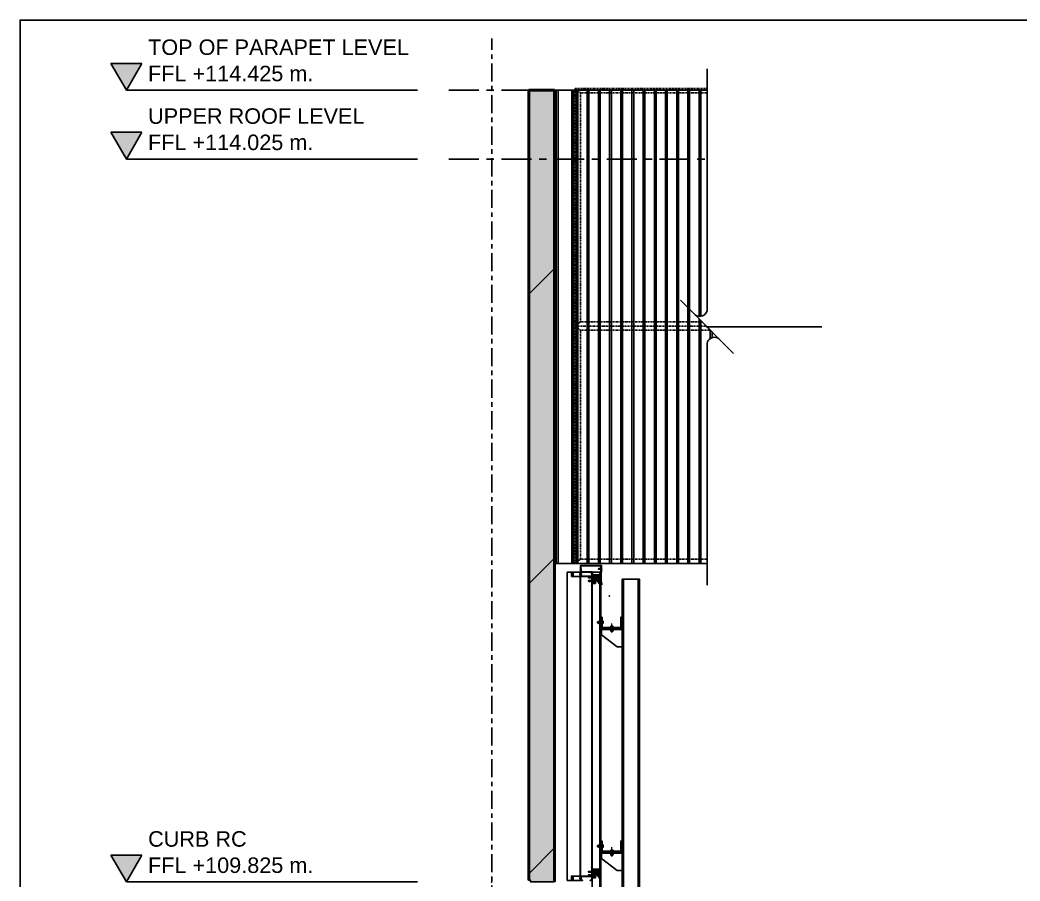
# Model space of a CAD drawing. Header units: millimetres. Extents: x -1379 to 1385823, y -4884429 to 548763.
# Drawn here: x 740051 to 745863, y -2335145 to -2330142 of the extents above; entities that cross this region are included whole.
import ezdxf
from ezdxf.enums import TextEntityAlignment as Align
from ezdxf.xclip import XClip

# ---------------------------------------------------------------- set-up
doc = ezdxf.new("R2010")
doc.units = ezdxf.units.MM
doc.header["$XCLIPFRAME"] = 0
doc.set_wipeout_variables(frame=1)
for name, pattern in [('CENTER', [50.8, 31.75, -6.35, 6.35, -6.35]), ('HIDDEN', [0.375, 0.25, -0.125]), ('TA_GL_000.70000', [1.925, 0.7, -0.175, 0.175, -0.175, 0.7]), ('TA_HL_001.00000', [6.5, 3.55, -2.95]), ('XKITLINE00', [0])]:
    doc.linetypes.add(name, pattern=pattern)
for name, color, linetype in [('000 - 0_SYM_DWG_BREAKER_DEF_SUB', 7, 'Continuous'), ('000 - 0_SYM_DWG_BREAKER_MAIN_COLOR_1', 7, 'Continuous'), ('000 - 0_SYM_DWG_BREAKER_WIPEOUT_', 7, 'Continuous'), ('000 - 0_SYM_DWG_GRIDLINE_MAIN_COLOR_251', 7, 'Continuous'), ('000 - 0_SYM_DWG_LEVEL_MAIN_COLOR_2', 7, 'Continuous'), ('000 - 0_SYM_DWG_LEVEL_TEXT', 7, 'Continuous'), ('000 - 0_SYM_DWG_SLOPE-SYM_TEXT_COLOR_3', 7, 'Continuous'), ('000 - CONCRETE_PRECAST_HATCH_', 7, 'Continuous'), ('000 - CONCRETE_PRECAST_MAIN_COLOR_4', 7, 'Continuous'), ('000 - CONCRETE_PRECAST_WIPEOUT_', 7, 'Continuous'), ('000 - CONCRETE_WALL_MAIN_COLOR_1', 7, 'Continuous'), ('000 - GRID', 7, 'CENTER'), ('000 - L I N E 0.1', 7, 'Continuous'), ('000 - STRUCTURE_STEEL_ACCESORIES_MAIN_COLOR_1', 7, 'Continuous'), ('000 - STRUCTURE_STEEL_FASTERN_MAIN_COLOR_2', 7, 'Continuous'), ('000 - STRUCTURE_STEEL_FRAMING_CUT_COLOR_4', 7, 'Continuous'), ('000 - STRUCTURE_STEEL_FRAMING_HATCH_', 7, 'Continuous'), ('000 - STRUCTURE_STEEL_FRAMING_MAIN_COLOR_1', 7, 'Continuous'), ('000 - STRUCTURE_STEEL_FRAMING_MAIN_COLOR_2', 7, 'Continuous'), ('000 - STRUCTURE_STEEL_FRAMING_SUB_COLOR_2', 7, 'Continuous'), ('000 - STRUCTURE_STEEL_FRAMING_WIPEOUT_', 7, 'Continuous'), ('010 - ASPG_ACCESSORIES_MAIN_COLOR_1', 7, 'Continuous'), ('010 - ASPG_ACCESSORIES_MAIN_COLOR_2', 7, 'Continuous'), ('010 - ASPG_ACCESSORIES_SUB_COLOR_3', 7, 'Continuous'), ('010 - ASPG_EXTR_MAIN_COLOR_2', 7, 'Continuous'), ('010 - ASPG_EXTR_MAIN_COLOR_251', 7, 'Continuous'), ('010 - ASPG_EXTR_WIPEOUT_', 7, 'Continuous'), ('010 - ASPG_FASTERN_DEF_SUB', 7, 'Continuous'), ('010 - ASPG_FASTERN_MAIN_COLOR_1', 7, 'Continuous'), ('010 - ASPG_FASTERN_MAIN_COLOR_251', 7, 'Continuous'), ('010 - ASPG_FASTERN_SUB_COLOR_2', 7, 'Continuous'), ('010 - ASPG_FASTERN_WIPEOUT_', 7, 'Continuous'), ('010 - ASPG_FLASHING_CUT_COLOR_3', 7, 'Continuous'), ('010 - ASPG_FLASHING_CUT_COLOR_4', 7, 'Continuous'), ('010 - ASPG_FLASHING_CUT_COLOR_5', 7, 'Continuous'), ('010 - ASPG_FLASHING_HATCH_', 7, 'Continuous'), ('010 - ASPG_FRAMING_CUT_COLOR_4', 7, 'Continuous'), ('010 - ASPG_FRAMING_HATCH_', 7, 'Continuous'), ('010 - ASPG_FRAMING_MAIN_COLOR_1', 7, 'Continuous'), ('010 - ASPG_FRAMING_MAIN_COLOR_251', 7, 'Continuous'), ('010 - ASPG_FRAMING_SUB_COLOR_2', 7, 'Continuous'), ('010 - ASPG_FRAMING_SUB_COLOR_251', 7, 'Continuous'), ('010 - ASPG_FRAMING_WIPEOUT_', 7, 'Continuous'), ('Center Line', 7, 'CENTER'), ('HATCH', 7, 'Continuous')]:
    doc.layers.add(name, color=color, linetype=linetype)
doc.layers.add('000 - STRUCTURE_STEEL_FRAMING_DEF_SUB', color=7, linetype='Continuous', plot=False)
doc.layers.add('010 - ASPG_ACCESSORIES_DEF_SUB', color=7, linetype='Continuous', plot=False)
for name, color, linetype, lineweight in [('Part', 7, 'Continuous', 0), ('SCREW', 7, 'Continuous', 5), ('WALL-E', 7, 'Continuous', 50)]:
    doc.layers.add(name, color=color, linetype=linetype, lineweight=lineweight)
doc.layers.get('000 - CONCRETE_WALL_MAIN_COLOR_1').off()
doc.styles.add('ARIAL', font='arial.ttf')
doc.styles.add('Arial_1', font='arial.ttf', dxfattribs={"height": 125})
doc.styles.add('Cetury Gothic', font='swissl.ttf')
doc.styles.add('TA', font='', dxfattribs={"height": 4.5})
doc.styles.get('TA').set_extended_font_data('Cordia New')
pattern_1 = [(45, (2715.48714, 3084.9077), (-0.265165043, 0.265165043), []), (45, (2715.6639, 3084.9077), (-0.265165043, 0.265165043), [])]

# ---------------------------------------------------------------- blocks, each defined once
blk = doc.blocks.new('C-1-IV01-AR-2553-01-B_20260707-194854_SEC_2553')
at = {"layer": 'WALL-E', "color": 7}
for p, q in [((215, 114425), (225, 114425)), ((215, 114425), (225, 114425)), ((215, 114425), (225, 114425)), ((215, 114425), (225, 114425)), ((215, 114425), (225, 114425)), ((215, 114425), (225, 114425)), ((215, 114425), (225, 114425)), ((215, 114425), (365, 114425)), ((215, 109835), (215, 114425)), ((215, 109835), (215, 114425)), ((215, 109835), (215, 114425)), ((215, 109835), (215, 114425)), ((215, 109835), (215, 114425)), ((215, 109835), (215, 114425)), ((215, 109835), (215, 114425)), ((215, 109835), (215, 114425)), ((365, 114425), (365, 109825))]:
    blk.add_line(p, q, dxfattribs=at)
blk = doc.blocks.new('*U2489')
at = {"color": 7}
blk.add_wipeout([(50, 0), (1190, 0), (1190, 2750), (50, 2750)], dxfattribs=at).dxf.layer = '010 - ASPG_EXTR_WIPEOUT_'
at = {"layer": '010 - ASPG_EXTR_MAIN_COLOR_251', "color": 7}
for points in [[(125, 0), (135.2, 0), (135.2, 2750), (125, 2750)], [(190, 0), (200.2, 0), (200.2, 2750), (190, 2750)], [(255, 0), (265.2, 0), (265.2, 2750), (255, 2750)], [(320, 0), (330.2, 0), (330.2, 2750), (320, 2750)], [(385, 0), (395.2, 0), (395.2, 2750), (385, 2750)], [(450, 0), (460.2, 0), (460.2, 2750), (450, 2750)], [(515, 0), (525.2, 0), (525.2, 2750), (515, 2750)], [(580, 0), (590.2, 0), (590.2, 2750), (580, 2750)], [(645, 0), (655.2, 0), (655.2, 2750), (645, 2750)], [(710, 0), (720.2, 0), (720.2, 2750), (710, 2750)], [(775, 0), (785.2, 0), (785.2, 2750), (775, 2750)], [(840, 0), (850.2, 0), (850.2, 2750), (840, 2750)], [(905, 0), (915.2, 0), (915.2, 2750), (905, 2750)], [(970, 0), (980.2, 0), (980.2, 2750), (970, 2750)], [(1035, 0), (1045.2, 0), (1045.2, 2750), (1035, 2750)], [(1100, 0), (1110.2, 0), (1110.2, 2750), (1100, 2750)]]:
    blk.add_lwpolyline(points, close=True, dxfattribs=at)
at = {"layer": '010 - ASPG_FRAMING_SUB_COLOR_251', "color": 7}
blk.add_lwpolyline([(50, 0), (1190, 0), (1190, 2750), (50, 2750)], close=True, dxfattribs=at)
at = {"color": 7}
for points in [[(-50, 0), (50, 0), (50, 2750), (-50, 2750)], [(1190, 0), (1290, 0), (1290, 2750), (1190, 2750)]]:
    blk.add_wipeout(points, dxfattribs=at).dxf.layer = '010 - ASPG_EXTR_WIPEOUT_'
at = {"layer": '010 - ASPG_EXTR_MAIN_COLOR_251', "color": 7}
blk.add_lwpolyline([(1165, 0), (1175.2, 0), (1175.2, 2750), (1165, 2750)], close=True, dxfattribs=at)
at = {"layer": '010 - ASPG_FRAMING_MAIN_COLOR_1', "color": 7}
for points in [[(-50, 0), (-40, 0), (-40, 2750), (-50, 2750)], [(40, 0), (50, 0), (50, 2750), (40, 2750)], [(1190, 0), (1200, 0), (1200, 2750), (1190, 2750)], [(1280, 0), (1290, 0), (1290, 2750), (1280, 2750)]]:
    blk.add_lwpolyline(points, close=True, dxfattribs=at)
at = {"layer": '010 - ASPG_FRAMING_MAIN_COLOR_251', "color": 7}
for points in [[(-50, 0), (50, 0), (50, 2750), (-50, 2750)], [(1190, 0), (1290, 0), (1290, 2750), (1190, 2750)]]:
    blk.add_lwpolyline(points, close=True, dxfattribs=at)
blk = doc.blocks.new('*A2482')
at = {"layer": 'Part', "color": 7, "linetype": 'XKITLINE00', "lineweight": 0}
for p, q in [((560.731873, 232.946249), (560.571873, 232.946249)), ((560.571873, 232.946249), (560.571873, 231.646249)), ((560.731873, 231.766249), (560.731873, 232.946249)), ((563.071873, 232.946249), (562.911873, 232.946249)), ((562.911873, 232.946249), (562.911873, 231.766249)), ((563.071873, 231.646249), (563.071873, 232.946249)), ((560.571873, 231.646249), (563.071873, 231.646249)), ((562.911873, 231.766249), (560.731873, 231.766249))]:
    blk.add_line(p, q, dxfattribs=at)
blk = doc.blocks.new('*A2483')
at = {"layer": 'Part', "color": 7, "linetype": 'XKITLINE00', "lineweight": 0}
for p, q in [((560.671873, 231.526249), (560.671873, 231.646249)), ((563.071873, 231.526249), (560.671873, 231.526249)), ((563.071873, 231.646249), (563.071873, 231.526249))]:
    blk.add_line(p, q, dxfattribs=at)
blk = doc.blocks.new('*U2484')
at = {"color": 7}
blk.add_wipeout([(-120, 100), (-120, 106), (-125, 106), (-125, 171), (-117, 171), (-117, 112), (-8, 112), (-8, 171), (0, 171), (0, 106), (0, 100), (0, 0), (-30, 0), (-120, 70)], dxfattribs=at)
at = {"layer": '000 - STRUCTURE_STEEL_FRAMING_HATCH_'}
h = blk.add_hatch(dxfattribs=at)
h.set_pattern_fill('ANSI32', scale=0.5)
h.paths.add_polyline_path([(-125, 171), (-125, 106), (0, 106), (0, 171), (-8, 171), (-8, 112), (-117, 112), (-117, 171)])
h = blk.add_hatch(dxfattribs=at)
h.set_pattern_fill('ANSI32', style=0)
h.set_pattern_definition(pattern_1)
h.paths.add_polyline_path([(-38, 106), (-38, 100), (-82, 100), (-82, 106)], flags=17)
h = blk.add_hatch(dxfattribs=at)
h.set_pattern_fill('ANSI32', style=0)
h.set_pattern_definition(pattern_1)
h.paths.add_polyline_path([(-53, 112), (-53, 106), (-67, 106), (-67, 112)], flags=17)
at = {"layer": '000 - STRUCTURE_STEEL_FRAMING_CUT_COLOR_4', "color": 7}
blk.add_lwpolyline([(-125, 171), (-125, 106), (0, 106), (0, 171), (-8, 171), (-8, 112), (-117, 112), (-117, 171), (-125, 171)], dxfattribs=at)
at = {"layer": '000 - STRUCTURE_STEEL_FRAMING_DEF_SUB', "color": 7, "linetype": 'XKITLINE00', "lineweight": 0}
blk.add_line((-60, 92.1), (-60, 135), dxfattribs=at)
blk.add_line((-60, 92.1), (-60, 135), dxfattribs=at)
at = {"layer": '000 - STRUCTURE_STEEL_FRAMING_HATCH_', "color": 7, "linetype": 'XKITLINE00', "lineweight": 0}
for p, q in [((-82, 100), (-82, 106)), ((-82, 100), (-82, 106)), ((-67, 106), (-67, 112)), ((-67, 106), (-67, 112)), ((-53, 106), (-53, 112)), ((-53, 106), (-53, 112)), ((-38, 100), (-38, 106)), ((-38, 100), (-38, 106))]:
    blk.add_line(p, q, dxfattribs=at)
at = {"layer": '000 - STRUCTURE_STEEL_FRAMING_MAIN_COLOR_2', "color": 7}
blk.add_lwpolyline([(-120, 106), (0, 106), (0, 100), (-120, 100)], close=True, dxfattribs=at)
blk.add_lwpolyline([(-120, 100), (-120, 70), (-30, 0), (0, 0), (0, 100), (-120, 100)], dxfattribs=at)
at = {"color": 7, "lineweight": 0, "xscale": 50, "yscale": 50, "zscale": 50}
blk.add_blockref('*A2482', (-28153.6, -11476.3), dxfattribs=at)
at = {"layer": '000 - STRUCTURE_STEEL_FRAMING_MAIN_COLOR_2', "color": 7, "xscale": 50, "yscale": 50, "zscale": 50}
blk.add_blockref('*A2483', (-28153.6, -11476.3), dxfattribs=at)
blk = doc.blocks.new('*U3405')
at = {"color": 7}
blk.add_wipeout([(-50, 40), (50, 40), (50, 2055), (-50, 2055)], dxfattribs=at)
blk.add_wipeout([(-225, 157.5), (-175, 157.5), (-175, 2094), (-225, 2094)], dxfattribs=at).dxf.layer = '000 - STRUCTURE_STEEL_FRAMING_WIPEOUT_'
at = {"layer": '000 - STRUCTURE_STEEL_ACCESORIES_MAIN_COLOR_1', "color": 7, "lineweight": 0}
blk.add_line((30, 90), (-30, 90), dxfattribs=at)
at = {"layer": '000 - STRUCTURE_STEEL_FRAMING_SUB_COLOR_2', "color": 7}
blk.add_lwpolyline([(-42, 2055), (42, 2055), (42, 40), (-42, 40)], close=True, dxfattribs=at)
at = {"color": 7}
blk.add_blockref('*U2484', (-50, 361.5), dxfattribs=at)
blk.add_wipeout([(60, 20), (60, 30), (-60, 30), (-60, 20), (-80, 0), (80, 0)], dxfattribs=at)
at = {"layer": '000 - STRUCTURE_STEEL_ACCESORIES_MAIN_COLOR_1', "color": 7, "lineweight": 0}
for p, q in [((-30, 90), (-30, 30)), ((30, 30), (30, 90)), ((30, 35), (-30, 35))]:
    blk.add_line(p, q, dxfattribs=at)
blk.add_lwpolyline([(-15.2, 71.5), (-12.5, 72), (12.5, 72), (15.2, 71.5), (17.4, 69.9), (19, 67.7), (19.5, 65), (19, 62.3), (17.4, 60.1), (15.2, 58.5), (12.5, 58), (-12.5, 58), (-15.2, 58.5), (-17.4, 60.1), (-19, 62.3), (-19.5, 65), (-19, 67.7), (-17.4, 69.9), (-15.2, 71.5)], close=True, dxfattribs=at)
at = {"layer": '000 - STRUCTURE_STEEL_FASTERN_MAIN_COLOR_2', "color": 7}
blk.add_line((-60, 20), (60, 20), dxfattribs=at)
at = {"layer": '000 - STRUCTURE_STEEL_FASTERN_MAIN_COLOR_2', "color": 7, "lineweight": 0}
blk.add_lwpolyline([(60, 20), (60, 30), (-60, 30), (-60, 20), (-80, 0), (80, 0)], close=True, dxfattribs=at)
at = {"layer": '000 - STRUCTURE_STEEL_FRAMING_MAIN_COLOR_1', "color": 7}
blk.add_lwpolyline([(42, 2055), (50, 2055), (50, 40), (42, 40)], close=True, dxfattribs=at)
at = {"color": 7}
blk.add_blockref('*U2484', (-50, 361.5), dxfattribs=at)
at = {"layer": '000 - STRUCTURE_STEEL_FRAMING_MAIN_COLOR_1', "color": 7}
for points in [[(-225, 157.5), (-180, 157.5), (-180, 2094), (-225, 2094)], [(-180, 157.5), (-175, 157.5), (-175, 2094), (-180, 2094)]]:
    blk.add_lwpolyline(points, close=True, dxfattribs=at)
at = {"color": 7}
blk.add_blockref('*U2484', (-50, 1661.5), dxfattribs=at)
blk.add_blockref('*U2484', (-50, 1661.5), dxfattribs=at)
at = {"layer": '000 - STRUCTURE_STEEL_FRAMING_MAIN_COLOR_1', "color": 7}
blk.add_lwpolyline([(-50, 2055), (-42, 2055), (-42, 40), (-50, 40)], close=True, dxfattribs=at)
blk = doc.blocks.new('A$C09BF45C0')
at = {"layer": '010 - ASPG_ACCESSORIES_SUB_COLOR_3', "color": 7}
for p, q in [((0, 0.019), (0, 0.0195)), ((0.009, 0.0195), (0, 0.0195)), ((0.009, 0.019), (0, 0.019)), ((0.002, 0.019), (0.0025, 0.0172)), ((0.002, 0.0164), (0.007, 0.0175)), ((0.002, 0.0144), (0.007, 0.0155)), ((0.002, 0.0124), (0.007, 0.0135)), ((0.002, 0.0104), (0.007, 0.0115)), ((0.002, 0.0084), (0.0043, 0.0089)), ((0.002, 0.0064), (0.0033, 0.0067)), ((0.002, 0.0044), (0.0027, 0.0046)), ((0.0025, 0.0169), (0.0025, 0.0172)), ((0.0025, 0.0149), (0.0025, 0.0161)), ((0.0025, 0.0129), (0.0025, 0.0141)), ((0.0025, 0.0109), (0.0025, 0.0121)), ((0.0025, 0.0089), (0.0025, 0.0101)), ((0.0025, 0.0069), (0.0025, 0.0081)), ((0.0025, 0.0049), (0.0025, 0.0061)), ((0.0025, 0.0024), (0.0025, 0.0041)), ((0.0025, 0.0024), (0.0045, 0)), ((0.0039, 0.0207), (0.0039, 0.02)), ((0.0039, 0.02), (0.0051, 0.02)), ((0.0045, 0), (0.0065, 0.0081)), ((0.0045, 0), (0.0065, 0.0024)), ((0.0051, 0.02), (0.0051, 0.0207)), ((0.0057, 0.0092), (0.007, 0.0095)), ((0.0065, 0.0081), (0.0057, 0.0015)), ((0.0064, 0.0074), (0.007, 0.0075)), ((0.0065, 0.0158), (0.0065, 0.017)), ((0.0065, 0.0138), (0.0065, 0.015)), ((0.0065, 0.0118), (0.0065, 0.013)), ((0.0065, 0.0098), (0.0065, 0.011)), ((0.0065, 0.0078), (0.0065, 0.009)), ((0.0065, 0.0024), (0.0065, 0.007)), ((0.0065, 0.0058), (0.0065, 0.007)), ((0.0065, 0.0038), (0.0065, 0.005)), ((0.0066, 0.0177), (0.007, 0.019)), ((0.009, 0.019), (0.009, 0.0195))]:
    blk.add_line(p, q, dxfattribs=at)
for points in [[(0.0025, 0.0169), (0.0065, 0.0178, 0.222712), (0.007, 0.0175, -0.168799), (0.0065, 0.017), (0.0025, 0.0161, -0.16927), (0.002, 0.0164, 0.183704)], [(0.0025, 0.0149), (0.0065, 0.0158, 0.222712), (0.007, 0.0155, -0.168799), (0.0065, 0.015), (0.0025, 0.0141, -0.16927), (0.002, 0.0144, 0.183704)], [(0.0025, 0.0129), (0.0065, 0.0138, 0.222712), (0.007, 0.0135, -0.168799), (0.0065, 0.013), (0.0025, 0.0121, -0.16927), (0.002, 0.0124, 0.183704)], [(0.0025, 0.0109), (0.0065, 0.0118, 0.222712), (0.007, 0.0115, -0.168799), (0.0065, 0.011), (0.0025, 0.0101, -0.16927), (0.002, 0.0104, 0.183704)]]:
    blk.add_lwpolyline(points, format="xyb", close=True, dxfattribs=at)
for points in [[(0.0041, 0.0085), (0.0025, 0.0081, -0.16927), (0.002, 0.0084, 0.183704), (0.0025, 0.0089), (0.0065, 0.0098, 0.222712), (0.007, 0.0095, -0.168799), (0.0065, 0.009), (0.0061, 0.009)], [(0.0032, 0.0063), (0.0025, 0.0061, -0.16927), (0.002, 0.0064, 0.183704), (0.0025, 0.0069), (0.0035, 0.0071)], [(0.0027, 0.0042), (0.0025, 0.0041, -0.16927), (0.002, 0.0044, 0.183704), (0.0025, 0.0049)], [(0.0065, 0.0077), (0.0065, 0.0078, 0.222712), (0.007, 0.0075, -0.168799), (0.0065, 0.007), (0.0064, 0.007)]]:
    blk.add_lwpolyline(points, format="xyb", dxfattribs=at)
blk.add_lwpolyline([(0.0025, 0.0049), (0.0028, 0.0049)], dxfattribs=at)
for centre, radius, start, end in [((0.0045, 0.0117), 0.00904, 60.13717, 119.86283), ((0.0176, 0.0018), 0.0151, 151.14129, 177.54213), ((0.0052, 0.008), 0.00131, 2.4501, 128.82845)]:
    blk.add_arc(centre, radius, start, end, dxfattribs=at)
at = {"layer": '010 - ASPG_ACCESSORIES_SUB_COLOR_3', "color": 7, "insert": (0.005, 0.0067), "char_height": 0.001, "width": 0.059684, "attachment_point": 2, "style": 'Cetury Gothic'}
blk.add_mtext('\\A1;{\\H0.7x;\\S3/4;\\H1.429x;" }', dxfattribs=at)
blk = doc.blocks.new('000 - SELF_DRILLING_NO8.')
at = {"layer": '000 - L I N E 0.1', "color": 7, "xscale": 1000, "yscale": 1000, "zscale": 1000, "rotation": 90}
blk.add_blockref('A$C09BF45C0', (19, -4.5), dxfattribs=at)
blk = doc.blocks.new('*U2554')
at = {"layer": '010 - ASPG_FLASHING_HATCH_'}
h = blk.add_hatch(dxfattribs=at)
h.set_pattern_fill('ANSI32', scale=0.03)
h.set_pattern_definition([(45, (-2e-10, -9e-11), (-1.01028, 1.01028), []), (45, (0.6735, -9e-11), (-1.01028, 1.01028), [])])
h.paths.add_polyline_path([(54, 0), (52, 0), (52, 38), (-65.3, 38), (-65.3, 0), (-67.3, 0), (-67.3, 40), (54, 40)])
h = blk.add_hatch(dxfattribs=at)
h.set_pattern_fill('ANSI32', scale=0.03)
h.set_pattern_definition([(45, (0, 0), (-1.01028, 1.01028), []), (45, (0.6735, 0), (-1.01028, 1.01028), [])])
edge = h.paths.add_edge_path()
edge.add_line((-65.3, 20), (-65.3, 2))
edge.add_arc((-63.3, 2), 2, 180, 270)
edge.add_line((-63.3, 0), (0, 0))
edge.add_line((0, 0), (0, -10))
edge.add_line((0, -10), (2, -10))
edge.add_line((2, -10), (2, 0))
edge.add_arc((0, 0), 2, 0, 90)
edge.add_line((0, 2), (-63.3, 2))
edge.add_line((-63.3, 2), (-63.3, 20))
edge.add_line((-63.3, 20), (-65.3, 20))
h = blk.add_hatch(dxfattribs=at)
h.set_pattern_fill('ANSI32', scale=0.03)
h.set_pattern_definition([(45, (-2e-10, -50), (-5.0514, 5.0514), []), (45, (3.3676, -50), (-5.0514, 5.0514), [])])
h.paths.add_polyline_path([(57.7, -70.5), (50, -62.8), (50, 38), (52, 38), (52, -62), (59.1, -69.1)])
at = {"color": 7}
blk.add_point((100, -137), dxfattribs=at)
at = {"layer": '010 - ASPG_FLASHING_CUT_COLOR_3', "color": 7}
blk.add_lwpolyline([(54, 0), (52, 0), (52, 38), (-65.3, 38), (-65.3, 0), (-67.3, 0), (-67.3, 40), (54, 40)], close=True, dxfattribs=at)
at = {"layer": '010 - ASPG_FLASHING_CUT_COLOR_4', "color": 7}
blk.add_lwpolyline([(-65.3, 20), (-65.3, 2, 0.414214), (-63.3, 0), (0, 0), (0, -10), (2, -10), (2, 0, 0.414214), (0, 2), (-63.3, 2), (-63.3, 20)], format="xyb", close=True, dxfattribs=at)
at = {"layer": '010 - ASPG_FLASHING_CUT_COLOR_5', "color": 7}
blk.add_lwpolyline([(57.7, -70.5), (50, -62.8), (50, 38), (52, 38), (52, -62), (59.1, -69.1)], close=True, dxfattribs=at)
at = {"color": 7, "rotation": 180}
for p in [(54, 20), (52, -57.1)]:
    blk.add_blockref('000 - SELF_DRILLING_NO8.', p, dxfattribs=at)
blk = doc.blocks.new('*U3419')
at = {"layer": '010 - ASPG_FASTERN_DEF_SUB', "color": 7, "ltscale": 0.1}
blk.add_line((-8.4, 0), (27.5, 0, 0), dxfattribs=at)
at = {"layer": '010 - ASPG_FASTERN_MAIN_COLOR_1', "color": 7}
for p, q in [((-6.8, -5.2), (-6.8, 5.2)), ((-6, 6.9), (-1.2, 6.9)), ((-6, 3.5), (-1.2, 3.5)), ((-1.2, 8), (-1.2, -8)), ((0, 8), (-1.2, 8)), ((-1.2, -6.9), (-1.2, 6.9)), ((0, -8), (0, 8)), ((13, 8), (13, -8)), ((14.2, 8), (13, 8)), ((14.2, -8), (14.2, 8)), ((14.2, -5.2), (14.2, 5.2)), ((15, 6.9), (19.8, 6.9)), ((15, 3.5), (19.8, 3.5)), ((20.6, -5.2), (20.6, 5.2)), ((20.6, 4), (25.1, 4)), ((20.6, 3.2), (25.9, 3.2)), ((25.1, 4), (25.9, 3.2)), ((25.9, -3.2), (25.9, 3.2)), ((-6, -3.5), (-1.2, -3.5)), ((-6, -6.9), (-1.2, -6.9)), ((-1.2, -8), (0, -8)), ((13, -8), (14.2, -8)), ((15, -3.5), (19.8, -3.5)), ((15, -6.9), (19.8, -6.9)), ((20.6, -3.2), (25.9, -3.2)), ((20.6, -4), (25.1, -4)), ((25.1, -4), (25.9, -3.2))]:
    blk.add_line(p, q, dxfattribs=at)
at = {"layer": '010 - ASPG_FASTERN_MAIN_COLOR_1', "color": 7, "elevation": 0}
for points in [[(-6, 6.9, 0.46188), (-6, 3.5, 0.23094), (-6, -3.5, 0.46188), (-6, -6.9)], [(15, 6.9, 0.46188), (15, 3.5, 0.23094), (15, -3.5, 0.46188), (15, -6.9)], [(19.8, 6.9, -0.46188), (19.8, 3.5, -0.23094), (19.8, -3.5, -0.46188), (19.8, -6.9)]]:
    blk.add_lwpolyline(points, format="xyb", dxfattribs=at)
at = {"layer": '010 - ASPG_FASTERN_MAIN_COLOR_251', "color": 7, "linetype": 'HIDDEN'}
for p, q in [((0, 4), (13, 4, 0)), ((0, 3.2), (13, 3.2, 0)), ((0, -3.2), (13, -3.2, 0)), ((0, -4), (13, -4, 0))]:
    blk.add_line(p, q, dxfattribs=at)
blk = doc.blocks.new('A$C4706abc5')
at = {"color": 7, "rotation": 180}
blk.add_blockref('*U3419', (-57, 29.5), dxfattribs=at)
at = {"color": 7, "xscale": -1, "rotation": 90}
blk.add_blockref('*U3419', (0, 0), dxfattribs=at)
blk = doc.blocks.new('000_ASPG_TYP_FILES_20260218-010703_FRAME_EXTR_HONLIZONTAL')
at = {"layer": '010 - ASPG_FRAMING_HATCH_'}
h = blk.add_hatch(dxfattribs=at)
h.set_pattern_fill('ANSI32', scale=0.1)
edge = h.paths.add_edge_path()
edge.add_line((74.7, 2), (25, 2))
edge.add_line((25, 2), (25, 67))
edge.add_arc((24.7, 67), 0.3, 0, 90)
edge.add_line((24.7, 67.3), (0.3, 67.3))
edge.add_arc((0.3, 67), 0.3, 90, 180)
edge.add_line((0, 67), (0, 57.6))
edge.add_arc((0.3, 57.6), 0.3, 180, 270)
edge.add_line((0.3, 57.3), (1.7, 57.3))
edge.add_arc((1.7, 57.6), 0.3, 270, 360)
edge.add_line((2, 57.6), (2, 65))
edge.add_arc((2.3, 65), 0.3, 90, 180, ccw=False)
edge.add_line((2.3, 65.3), (22.7, 65.3))
edge.add_arc((22.7, 65), 0.3, 0, 90, ccw=False)
edge.add_line((23, 65), (23, 49))
edge.add_line((23, 49), (23.5, 48.5))
edge.add_line((23.5, 48.5), (23, 48))
edge.add_line((23, 48), (23, 22.3))
edge.add_line((23, 22.3), (23.5, 21.8))
edge.add_line((23.5, 21.8), (23, 21.3))
edge.add_line((23, 21.3), (23, 2.3))
edge.add_arc((22.7, 2.3), 0.3, -90, 0, ccw=False)
edge.add_line((22.7, 2), (2.3, 2))
edge.add_arc((2.3, 2.3), 0.3, 180, 270, ccw=False)
edge.add_line((2, 2.3), (2, 9.7))
edge.add_arc((1.7, 9.7), 0.3, 0, 90)
edge.add_line((1.7, 10), (0.3, 10))
edge.add_arc((0.3, 9.7), 0.3, 90, 180)
edge.add_line((0, 9.7), (0, 0.3))
edge.add_arc((0.3, 0.3), 0.3, 180, 270)
edge.add_line((0.3, 0), (74.7, 0))
at = {"layer": '010 - ASPG_ACCESSORIES_DEF_SUB', "color": 7}
for p in [(0, 67.3), (25, 67.3), (25, 67.3), (0, 57.3), (0, 10), (0, 10), (0, 0), (75, 2), (75, 0)]:
    blk.add_point(p, dxfattribs=at)
at = {"layer": '010 - ASPG_FRAMING_CUT_COLOR_4', "color": 7}
blk.add_line((75, 0.3), (75, 1.7), dxfattribs=at)
blk.add_lwpolyline([(74.7, 2), (25, 2), (25, 67, 0.414214), (24.7, 67.3), (0.3, 67.3, 0.414214), (0, 67), (0, 57.6, 0.414214), (0.3, 57.3), (1.7, 57.3, 0.414214), (2, 57.6), (2, 65, -0.414214), (2.3, 65.3), (22.7, 65.3, -0.414214), (23, 65), (23, 49), (23.5, 48.5), (23, 48), (23, 22.3), (23.5, 21.8), (23, 21.3), (23, 2.3, -0.414214), (22.7, 2), (2.3, 2, -0.414214), (2, 2.3), (2, 9.7, 0.414214), (1.7, 10), (0.3, 10, 0.414214), (0, 9.7), (0, 0.3, 0.414214), (0.3, 0), (74.7, 0)], format="xyb", dxfattribs=at)
for centre, start, end in [((2.3, 65), 90, 180), ((0.3, 57.6), 180, 270), ((0.3, 9.7), 90, 180), ((0.3, 0.3), 180, 270), ((1.7, 57.6), 270, 0), ((1.7, 9.7), 0, 90), ((2.3, 2.3), 180, 270), ((22.7, 2.3), 270, 0), ((74.7, 1.7), 0, 90), ((74.7, 0.3), 270, 0)]:
    blk.add_arc(centre, 0.3, start, end, dxfattribs=at)
blk = doc.blocks.new('PZG35-9D5')
at = {"layer": 'Center Line', "color": 7}
blk.add_line((0, 3.7), (0, -10.5), dxfattribs=at)
at = {"layer": 'SCREW', "color": 7}
for p, q in [((-1.4, 0), (-1.4, -1.1)), ((1.4, 0), (1.4, -0.6)), ((-1.9, -1.4), (1.9, -0.9)), ((-1.9, -1.4), (-1.4, -1.1)), ((-1.9, -1.4), (-1.4, -1.7)), ((-1.9, -2.7), (1.9, -2.2)), ((-1.9, -2.7), (-1.4, -2.4)), ((-1.9, -2.7), (-1.4, -3)), ((-1.9, -4), (-1.4, -3.7)), ((-1.9, -4), (-1, -3.9)), ((-1.9, -4), (-1.4, -4.3)), ((-1.4, -1.1), (1.4, -0.6)), ((-1.4, -1.7), (1.4, -1.2)), ((-1.4, -1.7), (-1.4, -2.4)), ((-1.4, -2.4), (1.4, -1.9)), ((-1.4, -3), (1.4, -2.5)), ((-1.4, -3), (-1.4, -3.7)), ((-1.4, -3.7), (-0.8, -3.6)), ((-1.4, -4.3), (-1.4, -8.1)), ((-1.4, -4.3), (-1.2, -4.3)), ((0, -9.5), (-1.4, -8.1)), ((0, -9.5), (1.4, -8.1)), ((0.6, -3.3), (1.4, -3.2)), ((0.7, -3.7), (1.9, -3.5)), ((0.7, -3.9), (1.4, -3.8)), ((0.7, -4.6), (1.4, -4.5)), ((0.7, -5), (1.9, -4.8)), ((0.7, -5.2), (1.4, -5.1)), ((1.9, -0.9), (1.4, -0.6)), ((1.9, -0.9), (1.4, -1.2)), ((1.4, -1.2), (1.4, -1.9)), ((1.9, -2.2), (1.4, -1.9)), ((1.9, -2.2), (1.4, -2.5)), ((1.4, -2.5), (1.4, -3.2)), ((1.9, -3.5), (1.4, -3.2)), ((1.9, -3.5), (1.4, -3.8)), ((1.4, -3.8), (1.4, -4.5)), ((1.9, -4.8), (1.4, -4.5)), ((1.9, -4.8), (1.4, -5.1)), ((1.4, -5.1), (1.4, -8.1))]:
    blk.add_line(p, q, dxfattribs=at)
blk.add_lwpolyline([(0, -9.5), (0.7, -5.2), (0.7, -3.6, 0.417657), (0.4, -3.3, 0.108102), (-0.8, -3.6), (-1.4, -4.7)], format="xyb", dxfattribs=at)
blk = doc.blocks.new('*U3139')
at = {"layer": 'SCREW', "color": 7}
blk.add_lwpolyline([(3, 1.8, 0.09906), (0.8, 2.5), (0.8, 2.3), (-0.8, 2.3), (-0.8, 2.5, 0.09906), (-3, 1.8, 0.266588), (-3.5, 1), (-3.5, 0.2, 0.414214), (-3.3, 0), (3.3, 0, 0.414214), (3.5, 0.2), (3.5, 1, 0.266588)], format="xyb", close=True, dxfattribs=at)
blk.add_blockref('PZG35-9D5', (0, 0), dxfattribs=at)
blk = doc.blocks.new('000_ASPG_TYP_FILES_BK_FOR_ASPG_LOUVERS_SIDE_VIEW')
at = {"color": 7}
blk.add_point((0, 0), dxfattribs=at)
at = {"layer": '010 - ASPG_ACCESSORIES_MAIN_COLOR_1', "color": 7}
blk.add_line((2.8, -12.5), (2.8, 12.5), dxfattribs=at)
for points in [[(43.2, -12.5), (0.8, -12.5), (0.8, 12.5), (43.2, 12.5)], [(52.5, 12.5), (43.2, 12.5), (43.2, -12.5), (52.5, -12.5)]]:
    blk.add_lwpolyline(points, close=True, dxfattribs=at)
at = {"layer": '010 - ASPG_ACCESSORIES_SUB_COLOR_3', "color": 7}
for p, q in [((43.5, -12.5), (43.5, 12.5)), ((43.8, -12.5), (43.8, 12.5)), ((44.3, -12.5), (44.3, 12.5)), ((45, -12.5), (45, 12.5)), ((45.8, -12.5), (45.8, 12.5)), ((46.7, -12.5), (46.7, 12.5)), ((47.6, -12.5), (47.6, 12.5)), ((48.6, -12.5), (48.6, 12.5)), ((50.6, -12.5), (50.6, 12.5)), ((51.4, -12.5), (51.4, 12.5)), ((52.1, -12.5), (52.1, 12.5)), ((52.5, -12.5), (52.5, 12.5))]:
    blk.add_line(p, q, dxfattribs=at)
at = {"layer": 'SCREW', "color": 7, "rotation": 270}
blk.add_blockref('*U3139', (2.8, 0), dxfattribs=at)
blk = doc.blocks.new('A$C57452C2B')
at = {"layer": '010 - ASPG_FASTERN_MAIN_COLOR_1', "color": 7}
for p, q in [((0.003, 0.0005), (0.003, 0.004)), ((0.01, 0), (0.004, 0)), ((0.007, 0.031), (0.0045, 0.021)), ((0.005, 0.0005), (0.005, 0.004)), ((0.009, 0.0005), (0.009, 0.004)), ((0.011, 0.0005), (0.011, 0.004))]:
    blk.add_line(p, q, dxfattribs=at)
for points in [[(0.014, 0.005), (0.014, 0.006), (0, 0.006), (0, 0.005), (0.003, 0.004), (0.011, 0.004)], [(0.0045, 0.021), (0.0045, 0.028), (0.007, 0.031), (0.0095, 0.028), (0.0095, 0.021)]]:
    blk.add_lwpolyline(points, close=True, dxfattribs=at)
for centre, radius, start, end in [((0.004, 0.0013), 0.00125, 216.8699, 323.1301), ((0.007, 0.0043), 0.00425, 241.92751, 298.07249), ((0.01, 0.0013), 0.00125, 216.8699, 323.1301)]:
    blk.add_arc(centre, radius, start, end, dxfattribs=at)
at = {"layer": '010 - ASPG_FASTERN_SUB_COLOR_2', "color": 7}
for p in [(0.0095, 0.021), (0.0045, 0.021)]:
    blk.add_line(p, (0.0045, 0.0197), dxfattribs=at)
for points in [[(0.0045, 0.0167, 0.666667), (0.0045, 0.0182), (0.0095, 0.0195, 0.666667), (0.0095, 0.018)], [(0.0045, 0.0152, 0.666667), (0.0045, 0.0167), (0.0095, 0.018, 0.666667), (0.0095, 0.0165)], [(0.0045, 0.0137, 0.666667), (0.0045, 0.0152), (0.0095, 0.0165, 0.666667), (0.0095, 0.015)], [(0.0045, 0.0122, 0.666667), (0.0045, 0.0137), (0.0095, 0.015, 0.666667), (0.0095, 0.0135)], [(0.0045, 0.0107, 0.666667), (0.0045, 0.0122), (0.0095, 0.0135, 0.666667), (0.0095, 0.012)], [(0.0045, 0.0092, 0.666667), (0.0045, 0.0107), (0.0095, 0.012, 0.666667), (0.0095, 0.0105)], [(0.0045, 0.0077, 0.666667), (0.0045, 0.0092), (0.0095, 0.0105, 0.666667), (0.0095, 0.009)], [(0.0045, 0.0062, 0.666667), (0.0045, 0.0077), (0.0095, 0.009, 0.666667), (0.0095, 0.0075)], [(0.0047, 0.006, 0.091189), (0.0045, 0.0062), (0.0095, 0.0075, 0.666667), (0.0095, 0.006)]]:
    blk.add_lwpolyline(points, format="xyb", dxfattribs=at)
for centre, start, end in [((0.0042, 0.0189), 292.61986, 67.38014), ((0.0098, 0.0203), 112.61986, 247.38014)]:
    blk.add_arc(centre, 0.000812, start, end, dxfattribs=at)
blk = doc.blocks.new('A$C6d2a724f')
at = {"color": 7}
blk.add_wipeout([(-3.7, 6.3), (3.7, 6.3), (7.3, 0), (3.7, -6.3), (-3.7, -6.3), (-7.3, 0)], dxfattribs=at).dxf.layer = '010 - ASPG_FASTERN_MAIN_COLOR_1'
at = {"layer": '010 - ASPG_FASTERN_MAIN_COLOR_1', "color": 7}
blk.add_lwpolyline([(-3.7, 6.3), (3.7, 6.3), (7.3, 0), (3.7, -6.3), (-3.7, -6.3), (-7.3, 0)], close=True, dxfattribs=at)
at = {"layer": '010 - ASPG_FASTERN_SUB_COLOR_2', "color": 7}
for radius in [6.33, 3.96]:
    blk.add_circle((0, 0), radius, dxfattribs=at)
blk = doc.blocks.new('A$Cb3d6a647')
at = {"color": 7}
blk.add_wipeout([(0, -50), (0, -50), (0, 0), (40, 0), (40, -40), (33.7, -40), (28.7, -35), (28.7, -25), (27.4, -21.8), (24.2, -20.5), (21, -21.8), (19.7, -25), (19.7, -50)], dxfattribs=at).dxf.layer = '010 - ASPG_FASTERN_WIPEOUT_'
at = {"layer": 'HATCH'}
h = blk.add_hatch(dxfattribs=at)
h.set_pattern_fill('DOTS', scale=0.5)
h.paths.add_polyline_path([(3, 0), (3, -8), (4, -8), (5, -11), (8.5, -11, -0.236068), (9, -12), (9, -19), (5, -19), (4, -22), (3, -22), (3, -28), (4, -28), (5, -31), (8.5, -31, -0.236068), (9, -32), (9, -39), (5, -39), (4, -42), (3, -42), (3, -50), (19.7, -50), (19.7, -25, -1), (28.7, -25), (28.7, -35), (33.7, -40), (40, -40), (40, 0)])
at = {"color": 7}
blk.add_point((40, -50), dxfattribs=at)
at = {"layer": '010 - ASPG_ACCESSORIES_MAIN_COLOR_1', "color": 7}
blk.add_lwpolyline([(0, 0), (3, 0), (3, -50), (0, -50)], close=True, dxfattribs=at)
at = {"layer": '010 - ASPG_ACCESSORIES_MAIN_COLOR_2', "color": 7}
blk.add_lwpolyline([(0, 0), (40, 0), (40, -40), (33.7, -40), (28.7, -35), (28.7, -25, 1), (19.7, -25), (19.7, -50), (0, -50)], format="xyb", close=True, dxfattribs=at)
at = {"color": 7, "extrusion": (0, 0, -1), "xscale": 1000, "yscale": 1000, "zscale": -1000, "rotation": 270}
for p in [(-9, -8), (-9, -28)]:
    blk.add_blockref('A$C57452C2B', p, dxfattribs=at)
at = {"color": 7}
blk.add_blockref('A$C6d2a724f', (24.2, -25), dxfattribs=at)
blk = doc.blocks.new('*U2487')
at = {"color": 7}
blk.add_wipeout([(1765, 2), (25, 2), (25, 67.3), (1765, 67.3)], dxfattribs=at).dxf.layer = '010 - ASPG_FRAMING_WIPEOUT_'
blk.add_blockref('000_ASPG_TYP_FILES_20260218-010703_FRAME_EXTR_HONLIZONTAL', (0, 0), dxfattribs=at)
at = {"color": 7, "xscale": -1}
blk.add_blockref('000_ASPG_TYP_FILES_20260218-010703_FRAME_EXTR_HONLIZONTAL', (1790, 0), dxfattribs=at)
at = {"color": 7}
blk.add_wipeout([(1790, 67.8), (1790, 144.8), (0, 144.8), (0, 67.8)], dxfattribs=at).dxf.layer = '010 - ASPG_EXTR_WIPEOUT_'
blk.add_point((25, 67.3), dxfattribs=at)
at = {"layer": '010 - ASPG_EXTR_MAIN_COLOR_2', "color": 7}
blk.add_lwpolyline([(1790, 69.8), (1790, 144.8), (0, 144.8), (0, 69.8)], close=True, dxfattribs=at)
at = {"layer": '010 - ASPG_FRAMING_SUB_COLOR_2', "color": 7}
blk.add_lwpolyline([(1765, 2), (25, 2), (25, 67.3), (1765, 67.3)], close=True, dxfattribs=at)
at = {"color": 7, "rotation": 90}
for p in [(12.5, 67.3), (1777.5, 67.3)]:
    blk.add_blockref('000_ASPG_TYP_FILES_BK_FOR_ASPG_LOUVERS_SIDE_VIEW', p, dxfattribs=at)
at = {"color": 7, "rotation": 270}
for p in [(65, 0), (1775, 0)]:
    blk.add_blockref('A$Cb3d6a647', p, dxfattribs=at)
blk = doc.blocks.new('*U3525')
at = {"layer": '000 - CONCRETE_PRECAST_HATCH_'}
h = blk.add_hatch(dxfattribs=at)
h.set_pattern_fill('AR-CONC', scale=0.04)
h.set_pattern_definition([(50, (-580, -647286.8257), (7.28738676, -0.63756342), [0.762, -8.382]), (355, (-580, -647286.826), (-1.40973686, 7.64227381), [0.6096, -6.70562337]), (100.4514447, (-579.393, -647286.879), (5.87764988, 7.00471008), [0.64760035, -7.12360978]), (46.1842, (-580, -647284.794), (10.84316164, -1.68169312), [1.143, -12.573]), (96.6355576, (-579.096, -647284.934), (9.49616536, 9.89704498), [0.97140093, -10.68542433]), (351.1841512, (-580, -647284.794), (9.49616536, 9.89704498), [0.91439868, -10.05838928]), (21, (-578.984, -647285.3017), (6.06457565, -4.09060793), [0.762, -8.382]), (326, (-578.984, -647285.302), (2.47208113, 7.367518645), [0.6096, -6.7056]), (71.451445, (-578.4786, -647285.6426), (8.53665677, 3.276910755), [0.64760035, -7.1235975]), (37.5, (-580, -647286.8257), (0.12354413, 3.382201555), [0, -6.62432, 0, -6.8072, 0, -6.731]), (7.5, (-580, -647286.8257), (2.6727865, 4.007222993), [0, -3.88112, 0, -6.47192, 0, -2.5654]), (327.5, (-582.2657, -647286.8257), (5.423623807, -0.22914976), [0, -2.54, 0, -7.9248, 0, -10.5156]), (317.5, (-583.2817, -647286.8257), (5.925167255, 1.01705964), [0, -3.302, 0, -5.26288, 0, -7.4676])])
h.paths.add_polyline_path([(0, 0), (-140, 0), (-140, 10), (-150, 10), (-150, 4600), (0, 4600)])
h = blk.add_hatch(dxfattribs=at)
h.set_pattern_fill('ANSI31', scale=0.5)
h.set_pattern_definition([(45, (-580, -647286.8), (-841.899, 841.899), [])])
h.paths.add_polyline_path([(0, 0), (-140, 0), (-140, 10), (-150, 10), (-150, 4600), (0, 4600)])
at = {"layer": '000 - CONCRETE_PRECAST_MAIN_COLOR_4', "color": 7, "lineweight": -2}
blk.add_lwpolyline([(0, 0), (-140, 0), (-140, 10), (-150, 10), (-150, 4600), (0, 4600), (0, 4600), (0, 4600), (0, 4600), (0, 4600), (0, 4600), (0, 4600), (0, 4600), (0, 4600), (0, 4600), (0, 4600), (0, 4600), (0, 4600), (0, 4600), (0, 4600), (0, 4600), (0, 4600), (0, 4600), (0, 4600), (0, 4600), (0, 4600), (0, 4600), (0, 4600), (0, 4600), (0, 4600), (0, 4600), (0, 4600), (0, 4600), (0, 4600), (0, 4600), (0, 4600), (0, 4600), (0, 4600), (0, 4600), (0, 4600), (0, 4600), (0, 4600), (0, 4600), (0, 4600), (0, 4600), (0, 4600), (0, 4600), (0, 4600)], close=True, dxfattribs=at)
blk = doc.blocks.new('*U2500')
at = {"layer": '000 - 0_SYM_DWG_LEVEL_MAIN_COLOR_2'}
blk.add_hatch(color=7, dxfattribs=at).paths.add_polyline_path([(-67.81, 5.18), (-70.8, 0), (-73.79, 5.18)])
at = {"color": 7}
blk.add_point((0, 0), dxfattribs=at)
at = {"layer": '000 - 0_SYM_DWG_GRIDLINE_MAIN_COLOR_251', "color": 7}
blk.add_lwpolyline([(-70.8, 0), (-23.4, 0), (-18.9, 0), (-14.4, 0)], dxfattribs=at)
at = {"layer": '000 - 0_SYM_DWG_LEVEL_MAIN_COLOR_2', "color": 7, "lineweight": 25}
for p, q in [((-67.81, 5.18), (-73.79, 5.18)), ((-73.79, 5.18), (-70.8, 0)), ((-70.8, 0), (-67.81, 5.18))]:
    blk.add_line(p, q, dxfattribs=at)
at = {"layer": '000 - 0_SYM_DWG_LEVEL_TEXT', "color": 7, "style": 'Arial_1'}
for tag, p in [('LV_NAME_1', (-66.58, 11.92)), ('LV_NAME_2', (-66.59, 6.83)), ('LV_NAME_3', (-66.6, 1.74))]:
    blk.add_attdef(tag, p, '', height=3, dxfattribs=at)
blk = doc.blocks.new('*U1817')
at = {"layer": '000 - 0_SYM_DWG_LEVEL_MAIN_COLOR_2'}
blk.add_hatch(color=7, dxfattribs=at).paths.add_polyline_path([(-67.81, 5.18), (-70.8, 0), (-73.79, 5.18)])
at = {"color": 7}
blk.add_point((0, 0), dxfattribs=at)
at = {"layer": '000 - 0_SYM_DWG_GRIDLINE_MAIN_COLOR_251', "color": 7}
blk.add_lwpolyline([(-70.8, 0), (-23.4, 0), (-18.9, 0), (-14.4, 0)], dxfattribs=at)
at = {"layer": '000 - 0_SYM_DWG_LEVEL_MAIN_COLOR_2', "color": 7, "lineweight": 25}
for p, q in [((-67.81, 5.18), (-73.79, 5.18)), ((-73.79, 5.18), (-70.8, 0)), ((-70.8, 0), (-67.81, 5.18))]:
    blk.add_line(p, q, dxfattribs=at)
at = {"layer": '000 - 0_SYM_DWG_LEVEL_TEXT', "color": 7, "style": 'Arial_1'}
for tag, p in [('LV_NAME_1', (-66.58, 11.92)), ('LV_NAME_2', (-66.59, 6.83)), ('LV_NAME_3', (-66.6, 1.74))]:
    blk.add_attdef(tag, p, '', height=3, dxfattribs=at)
blk = doc.blocks.new('*U3403')
at = {"layer": '000 - 0_SYM_DWG_GRIDLINE_MAIN_COLOR_251', "color": 7, "linetype": 'ByBlock', "ltscale": 5}
blk.add_line((10, 0), (-365.8, 0), dxfattribs=at)
at = {"layer": '000 - 0_SYM_DWG_GRIDLINE_MAIN_COLOR_251', "color": 7}
blk.add_point((-355.8, 0), dxfattribs=at)
at = {"color": 7, "style": 'TA', "flags": 1}
blk.add_attdef('LOCATION', (6, -6), '', height=4.5, rotation=270, dxfattribs=at)
at = {"layer": '000 - 0_SYM_DWG_SLOPE-SYM_TEXT_COLOR_3', "color": 7, "style": 'ARIAL'}
blk.add_attdef('GRID-HEAD', text='', height=4, rotation=90, dxfattribs=at).set_placement((25.6, 0), align=Align.MIDDLE_CENTER)
blk = doc.blocks.new('*U3407')
at = {"layer": '000 - 0_SYM_DWG_LEVEL_MAIN_COLOR_2'}
blk.add_hatch(color=7, dxfattribs=at).paths.add_polyline_path([(-67.81, 5.18), (-70.8, 0), (-73.79, 5.18)])
at = {"color": 7}
blk.add_point((0, 0), dxfattribs=at)
at = {"layer": '000 - 0_SYM_DWG_GRIDLINE_MAIN_COLOR_251', "color": 7}
blk.add_lwpolyline([(-70.8, 0), (-23.4, 0), (-18.9, 0), (-14.4, 0)], dxfattribs=at)
at = {"layer": '000 - 0_SYM_DWG_LEVEL_MAIN_COLOR_2', "color": 7, "lineweight": 25}
for p, q in [((-67.81, 5.18), (-73.79, 5.18)), ((-73.79, 5.18), (-70.8, 0)), ((-70.8, 0), (-67.81, 5.18))]:
    blk.add_line(p, q, dxfattribs=at)
at = {"layer": '000 - 0_SYM_DWG_LEVEL_TEXT', "color": 7, "style": 'Arial_1'}
for tag, p in [('LV_NAME_1', (-66.58, 11.92)), ('LV_NAME_2', (-66.59, 6.83)), ('LV_NAME_3', (-66.6, 1.74))]:
    blk.add_attdef(tag, p, '', height=3, dxfattribs=at)
blk = doc.blocks.new('C-1-IV01_REV00-1_20260708-013025_SEC_2553-1_DIMS')
at = {"color": 7, "xscale": 30, "yscale": 30, "zscale": 30}
for name, p, values in [('*U1817', (0, 114425), {'LV_NAME_2': 'TOP OF PARAPET LEVEL', 'LV_NAME_3': 'FFL +114.425 m.'}), ('*U2500', (0, 114025), {'LV_NAME_2': 'UPPER ROOF LEVEL', 'LV_NAME_3': 'FFL +114.025 m.'}), ('*U3407', (0, 109825), {'LV_NAME_2': 'CURB RC', 'LV_NAME_3': 'FFL +109.825 m.'})]:
    blk.add_blockref(name, p, dxfattribs=at).add_auto_attribs(values)
at = {"layer": '000 - GRID', "color": 7, "linetype": 'TA_GL_000.70000', "xscale": 30, "yscale": 30, "zscale": 30, "rotation": 270}
blk.add_blockref('*U3403', (0, 103750.9), dxfattribs=at)
blk = doc.blocks.new('*U3468')
at = {"color": 7}
blk.add_wipeout([(26.67, -60), (0, -60), (0, -3.75), (-0.11, -3.43), (-0.29, -3.15), (-0.51, -2.9), (-0.78, -2.69), (-1.09, -2.54), (-1.41, -2.45), (-1.75, -2.42), (-2.08, -2.46), (-2.4, -2.56), (-2.7, -2.71), (0, 0), (2.69, 2.69), (2.39, 2.54), (2.07, 2.45), (1.73, 2.42), (1.4, 2.46), (1.08, 2.55), (0.78, 2.7), (0.52, 2.9), (0.29, 3.15), (0.12, 3.44), (0, 3.75), (0, 60), (26.67, 60), (26.67, 3.75), (26.79, 3.44), (26.96, 3.15), (27.19, 2.9), (27.45, 2.7), (27.75, 2.55), (28.07, 2.46), (28.4, 2.42), (28.73, 2.45), (29.06, 2.54), (29.35, 2.69), (26.67, 0), (23.96, -2.71), (24.26, -2.56), (24.59, -2.46), (24.92, -2.42), (25.26, -2.45), (25.58, -2.54), (25.88, -2.69), (26.15, -2.9), (26.38, -3.15), (26.55, -3.43), (26.67, -3.75)], dxfattribs=at).dxf.layer = '000 - 0_SYM_DWG_BREAKER_WIPEOUT_'
at = {"layer": '000 - 0_SYM_DWG_BREAKER_DEF_SUB', "color": 7}
blk.add_line((0, 0), (26.67, 0), dxfattribs=at)
at = {"layer": '000 - 0_SYM_DWG_BREAKER_MAIN_COLOR_1', "color": 7, "linetype": 'ByBlock', "lineweight": -2}
blk.add_line((-6.18, -6.2), (6.18, 6.2), dxfattribs=at)
blk.add_lwpolyline([(0, -60), (0, -3.75), (-0.11, -3.43), (-0.29, -3.15), (-0.51, -2.9), (-0.78, -2.69), (-1.09, -2.54), (-1.41, -2.45), (-1.75, -2.42), (-2.08, -2.46), (-2.4, -2.56), (-2.7, -2.71), (0, 0), (2.69, 2.69), (2.39, 2.54), (2.07, 2.45), (1.73, 2.42), (1.4, 2.46), (1.08, 2.55), (0.78, 2.7), (0.52, 2.9), (0.29, 3.15), (0.12, 3.44), (0, 3.75), (0, 60)], dxfattribs=at)
blk.add_point((0, 0), dxfattribs=at)
blk = doc.blocks.new('*U3412')
at = {"layer": '000 - 0_SYM_DWG_GRIDLINE_MAIN_COLOR_251', "color": 7, "linetype": 'ByBlock', "ltscale": 5}
blk.add_line((5, 0), (-34.03, 0), dxfattribs=at)
at = {"layer": '000 - 0_SYM_DWG_GRIDLINE_MAIN_COLOR_251', "color": 7}
for p in [(-29.03, 0), (0, 0)]:
    blk.add_point(p, dxfattribs=at)
at = {"color": 7, "style": 'TA', "flags": 1}
blk.add_attdef('LOCATION', (6, -6), '', height=4.5, rotation=270, dxfattribs=at)
blk = doc.blocks.new('*U2803')
at = {"layer": '010 - ASPG_FRAMING_MAIN_COLOR_1', "color": 7, "linetype": 'ByBlock'}
for points in [[(0, 0), (0, 1337.3), (25, 1307.3), (25, 30), (0, 0)], [(1380, 1337.3), (0, 1337.3), (25, 1307.3), (1355, 1307.3)], [(1380, 0), (1380, 1337.3), (1355, 1307.3), (1355, 30), (1380, 0)], [(25, 30), (1355, 30), (1380, 0), (0, 0), (25, 30)]]:
    blk.add_lwpolyline(points, close=True, dxfattribs=at)

msp = doc.modelspace()

# ---------------------------------------------------------------- block references
at = {"color": 7}
msp.add_blockref('C-1-IV01_REV00-1_20260708-013025_SEC_2553-1_DIMS', (742793, -2444975.4), dxfattribs=at)
at = {"layer": '000 - CONCRETE_WALL_MAIN_COLOR_1', "color": 7}
msp.add_blockref('*U3525', (743158, -2335150.4), dxfattribs=at)

# ---------------------------------------------------------------- next in the draw order: linework, layer by layer
at = {"color": 7}
msp.add_lwpolyline([(740050.7, -2342142.5), (763300.7, -2342142.5), (763300.7, -2330142.5), (740050.7, -2330142.5)], close=True, dxfattribs=at)

# ---------------------------------------------------------------- next in the draw order: block references
at = {"color": 7, "xscale": -1}
msp.add_blockref('*U2489', (744458, -2333300.4), dxfattribs=at)
at = {"color": 7}
msp.add_blockref('*U3405', (743601, -2335445.4), dxfattribs=at)

# ---------------------------------------------------------------- next in the draw order: block references
for name, p in [('*U2554', (743376, -2333351.4)), ('A$C4706abc5', (743491, -2333671.9))]:
    msp.add_blockref(name, p, dxfattribs=at)
at = {"layer": '000 - GRID', "color": 7, "linetype": 'TA_GL_000.70000', "xscale": 50, "yscale": 50, "zscale": 50, "rotation": 180}
for p in [(742793, -2330550.4), (742793, -2330950.4)]:
    msp.add_blockref('*U3412', p, dxfattribs=at)

# ---------------------------------------------------------------- next in the draw order: block references
at = {"color": 7, "linetype": 'TA_HL_001.00000', "rotation": 90}
msp.add_blockref('*U2487', (743376, -2335141.4), dxfattribs=at)

# ---------------------------------------------------------------- next in the draw order: block references
at = {"color": 7}
ref = msp.add_blockref('C-1-IV01-AR-2553-01-B_20260707-194854_SEC_2553', (742793, -2444975.4), dxfattribs=at)
XClip(ref).set_block_clipping_path([(-3810.000000812, 103256.545678352), (1427.1954528854, 114686.4211898381)])

# ---------------------------------------------------------------- next in the draw order: block references
at = {"color": 7, "linetype": 'TA_HL_001.00000', "yscale": -1, "rotation": 89.99999999998533}
for p in [(743278, -2331920.4), (743278, -2333300.4)]:
    msp.add_blockref('*U2803', p, dxfattribs=at)
at = {"color": 7}
msp.add_blockref('A$C4706abc5', (743491, -2334971.9), dxfattribs=at)

# ---------------------------------------------------------------- next in the draw order: block references
at = {"color": 7, "xscale": 25, "yscale": -25, "zscale": 25}
msp.add_blockref('*U3468', (744044.2, -2331925.4), dxfattribs=at)

doc.saveas('drawing.dxf')
